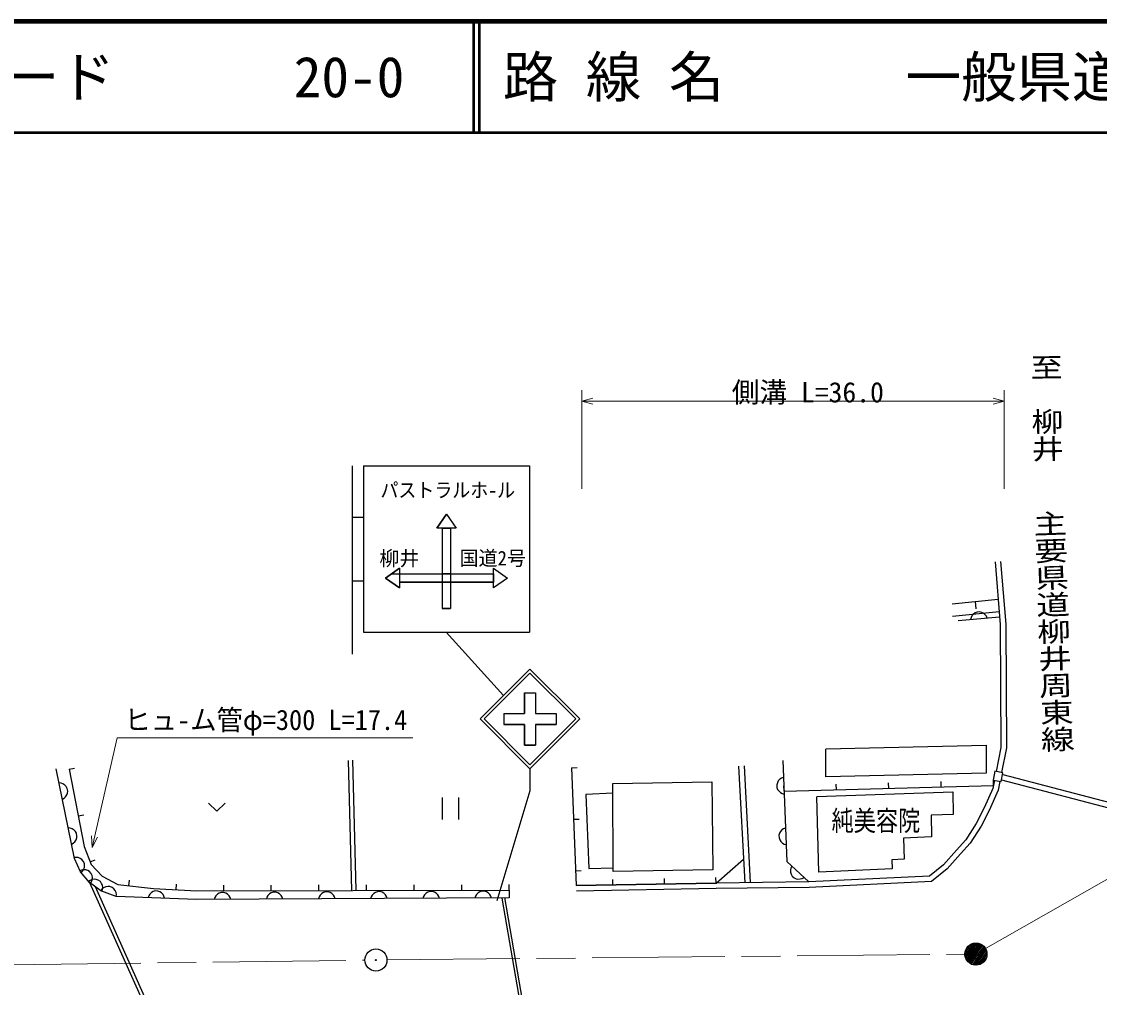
# Model space of a CAD drawing. Units: millimetres, scale not verified. Extents: x 40000 to 680000, y 20000 to 380000.
# Drawn here: x 136958 to 234219, y 292833 to 380000 of the extents above; entities that cross this region are included whole.
import ezdxf
from ezdxf.enums import TextEntityAlignment as Align

# ---------------------------------------------------------------- set-up
doc = ezdxf.new("R2010")
doc.units = ezdxf.units.MM
doc.header["$LTSCALE"] = 1000
doc.header["$PDMODE"] = 32
doc.header["$PDSIZE"] = 500
doc.linetypes.add('CHAIN', pattern=[18.5, 12, -1.5, 3.5, -1.5])
for name, color, linetype, lineweight in [('M-BGD', 7, 'Continuous', 25), ('M-BMK', 2, 'CHAIN', 13), ('M-BMK-SRVR', 3, 'Continuous', 25), ('M-STR-HTXT', 7, 'Continuous', 13), ('M-STR-STRC', 7, 'Continuous', 25), ('M-TTL', 2, 'Continuous', 140), ('M-TTL-LINE', 7, 'Continuous', 50)]:
    doc.layers.add(name, color=color, linetype=linetype, lineweight=lineweight)
for name, color, linetype in [('M-BMK-HTXT', 7, 'Continuous'), ('M-OTRS', 6, 'Continuous'), ('M-TTL-TXT', 7, 'Continuous')]:
    doc.layers.add(name, color=color, linetype=linetype)
doc.styles.add('@ＭＳ ゴシック', font='')
doc.styles.add('ＭＳ ゴシック', font='')
doc.styles.get('@ＭＳ ゴシック').set_extended_font_data('@MS Gothic')
doc.styles.get('ＭＳ ゴシック').set_extended_font_data('MS Gothic')

msp = doc.modelspace()

# ---------------------------------------------------------------- linework, layer by layer
at = {"layer": 'M-BGD'}
for p, q in [((224800, 331246), (225270, 325599)), ((225298, 331287), (225770, 325621)), ((220940, 327453), (225080, 327878)), ((223010, 327666), (223080, 326987)), ((225175, 326742), (220975, 326318)), ((225216, 326248), (221472, 325927)), ((222641, 326208), (222597, 326024)), ((222718, 326365), (222641, 326208)), ((222855, 326528), (222718, 326365)), ((222997, 326630), (222855, 326528)), ((223171, 326705), (222997, 326630)), ((223410, 326726), (223171, 326705)), ((223594, 326681), (223410, 326726)), ((223752, 326605), (223594, 326681)), ((223914, 326468), (223752, 326605)), ((224016, 326326), (223914, 326468)), ((224091, 326152), (224016, 326326)), ((225270, 325599), (225317, 314493)), ((225770, 325621), (225818, 314446)), ((209542, 311845), (209522, 314336)), ((209542, 314356), (223999, 314703)), ((223999, 314703), (223999, 312171)), ((225317, 314493), (224892, 312318)), ((225818, 314446), (225383, 312225)), ((166414, 313319), (166724, 301587)), ((166813, 313330), (167124, 301598)), ((205648, 313317), (206024, 304188)), ((141725, 304481), (140078, 312575)), ((141254, 312528), (141745, 312624)), ((141254, 312528), (142619, 305564)), ((186589, 312658), (187089, 312678)), ((186589, 312658), (187013, 302023)), ((201648, 312799), (202214, 302288)), ((202147, 312826), (202713, 302314)), ((224775, 312339), (224627, 311548)), ((225501, 312203), (224775, 312339)), ((140528, 311264), (140340, 311287)), ((140693, 311205), (140528, 311264)), ((190307, 311246), (199248, 311388)), ((190354, 303294), (190307, 311246)), ((199248, 311388), (199342, 303435)), ((205160, 311311), (205107, 311129)), ((205243, 311464), (205160, 311311)), ((205387, 311620), (205243, 311464)), ((205533, 311717), (205387, 311620)), ((205711, 311784), (205533, 311717)), ((223999, 312171), (209542, 311845)), ((215213, 310795), (215199, 311295)), ((219938, 310926), (219924, 311426)), ((224748, 311525), (224612, 310776)), ((224627, 311548), (225352, 311412)), ((224663, 311057), (224649, 311557)), ((225239, 311433), (225092, 310624)), ((225352, 311412), (225501, 312203)), ((225379, 311556), (238409, 308154)), ((225506, 312040), (238277, 308705)), ((140870, 311088), (140693, 311205)), ((140988, 310959), (140870, 311088)), ((141083, 310795), (140988, 310959)), ((141050, 310206), (141108, 310371)), ((141131, 310560), (141083, 310795)), ((141108, 310371), (141131, 310560)), ((190312, 310353), (187860, 310258)), ((205107, 311129), (205117, 310889)), ((205117, 310889), (205184, 310711)), ((205184, 310711), (205281, 310565)), ((205281, 310565), (205437, 310422)), ((205437, 310422), (205590, 310338)), ((205590, 310338), (205773, 310285)), ((205762, 310534), (205748, 311033)), ((205762, 310534), (224663, 311057)), ((208706, 310070), (220988, 310493)), ((210487, 310665), (210474, 311164)), ((220988, 310493), (221018, 308455)), ((224612, 310776), (223812, 309035)), ((225092, 310624), (224259, 308811)), ((140639, 309817), (140804, 309911)), ((140804, 309911), (140933, 310029)), ((140933, 310029), (141050, 310206)), ((153816, 309461), (154566, 308741)), ((154566, 308741), (155316, 309461)), ((174896, 309977), (174896, 307977)), ((176416, 307977), (176416, 309977)), ((187860, 310258), (188142, 303576)), ((208909, 303248), (208705, 310048)), ((142080, 308313), (142571, 308409)), ((221018, 308455), (219037, 308373)), ((219037, 308373), (219078, 306413)), ((223812, 309035), (223106, 307623)), ((224259, 308811), (223541, 307375)), ((186774, 308010), (187274, 308030)), ((223106, 307623), (222165, 306164)), ((223541, 307375), (222563, 305859)), ((141352, 307217), (141164, 307240)), ((141517, 307158), (141352, 307217)), ((141694, 307041), (141517, 307158)), ((141812, 306912), (141694, 307041)), ((141907, 306748), (141812, 306912)), ((141954, 306513), (141907, 306748)), ((141932, 306324), (141954, 306513)), ((205348, 306746), (205295, 306564)), ((205295, 306564), (205305, 306324)), ((205432, 306900), (205348, 306746)), ((205575, 307056), (205432, 306900)), ((205722, 307152), (205575, 307056)), ((205899, 307219), (205722, 307152)), ((219078, 306413), (216525, 306311)), ((141463, 305770), (141627, 305864)), ((141627, 305864), (141756, 305983)), ((141756, 305983), (141873, 306159)), ((141873, 306159), (141932, 306324)), ((142619, 305564), (143231, 303917)), ((205305, 306324), (205373, 306147)), ((205373, 306147), (205469, 306001)), ((205469, 306001), (205625, 305857)), ((205625, 305857), (205778, 305773)), ((205778, 305773), (205961, 305721)), ((216525, 306311), (216607, 304412)), ((222165, 306164), (221318, 305223)), ((222563, 305859), (221691, 304890)), ((141882, 304571), (141693, 304550)), ((142290, 303258), (141725, 304481)), ((142055, 304553), (141882, 304571)), ((142255, 304479), (142055, 304553)), ((142399, 304381), (142255, 304479)), ((221318, 305223), (220141, 303905)), ((221691, 304890), (220488, 303543)), ((142552, 303458), (142380, 303429)), ((142529, 304242), (142399, 304381)), ((142460, 303318), (142558, 303463)), ((142630, 304025), (142529, 304242)), ((142764, 303441), (142552, 303458)), ((142558, 303463), (142632, 303662)), ((142651, 303836), (142630, 304025)), ((142632, 303662), (142651, 303836)), ((143139, 304163), (143608, 304337)), ((143231, 303917), (144219, 302881)), ((188142, 303576), (190352, 303623)), ((199624, 302258), (202099, 304422)), ((206024, 304188), (208000, 302353)), ((206384, 303608), (206348, 303437)), ((206463, 303781), (206384, 303608)), ((215505, 303534), (208909, 303248)), ((216607, 304412), (215484, 304351)), ((215484, 304351), (215505, 303534)), ((220141, 303905), (218871, 302870)), ((220488, 303543), (219059, 302379)), ((142380, 303429), (142204, 303359)), ((143090, 302317), (142290, 303258)), ((142322, 303188), (142460, 303318)), ((142930, 303385), (142764, 303441)), ((143092, 303287), (142930, 303385)), ((143155, 302492), (143001, 302381)), ((143247, 303104), (143092, 303287)), ((143316, 302560), (143155, 302492)), ((143318, 302928), (143247, 303104)), ((143274, 302378), (143330, 302544)), ((143526, 302593), (143316, 302560)), ((143347, 302755), (143318, 302928)), ((143330, 302544), (143347, 302755)), ((143700, 302578), (143526, 302593)), ((143881, 302520), (143700, 302578)), ((144075, 302379), (143881, 302520)), ((144219, 302881), (145631, 302128)), ((146626, 302013), (146683, 302510)), ((186960, 303363), (187459, 303383)), ((190323, 302085), (190314, 302585)), ((199342, 303435), (190354, 303294)), ((194974, 302172), (194964, 302672)), ((199624, 302258), (199615, 302758)), ((206348, 303437), (206356, 303225)), ((206356, 303225), (206404, 303057)), ((206404, 303057), (206496, 302890)), ((206496, 302890), (206671, 302727)), ((206671, 302727), (206844, 302648)), ((206844, 302648), (207015, 302612)), ((207015, 302612), (207227, 302620)), ((207227, 302620), (207395, 302669)), ((207395, 302669), (207562, 302760)), ((218871, 302870), (208000, 302353)), ((144125, 301564), (143090, 302317)), ((143090, 302317), (149982, 286911)), ((143175, 302216), (143274, 302378)), ((143609, 301939), (150339, 286895)), ((144185, 302225), (144075, 302379)), ((144226, 301718), (144106, 301571)), ((145489, 301046), (144125, 301564)), ((144253, 302064), (144185, 302225)), ((144214, 301499), (144271, 301680)), ((144363, 301826), (144226, 301718)), ((144287, 301854), (144253, 302064)), ((144271, 301680), (144287, 301854)), ((144557, 301913), (144363, 301826)), ((144729, 301944), (144557, 301913)), ((144918, 301936), (144729, 301944)), ((145143, 301851), (144918, 301936)), ((145290, 301731), (145143, 301851)), ((145398, 301594), (145290, 301731)), ((145485, 301401), (145398, 301594)), ((145631, 302128), (148878, 301752)), ((149018, 301539), (148835, 301486)), ((148878, 301752), (152783, 301564)), ((149257, 301530), (149018, 301539)), ((149435, 301463), (149257, 301530)), ((150904, 301654), (150928, 302154)), ((152783, 301564), (180971, 301611)), ((155197, 301568), (155196, 302068)), ((159493, 301575), (159492, 302075)), ((163788, 301582), (163788, 302082)), ((168084, 301589), (168083, 302089)), ((172379, 301596), (172379, 302096)), ((176675, 301604), (176674, 302104)), ((178495, 301522), (178315, 301462)), ((178735, 301524), (178495, 301522)), ((178915, 301465), (178735, 301524)), ((180971, 301611), (180970, 302111)), ((180971, 301611), (180971, 300905)), ((187013, 302023), (199624, 302258)), ((199624, 302258), (187013, 302023)), ((199634, 301759), (187022, 301523)), ((208000, 302353), (199624, 302258)), ((208015, 301853), (199634, 301759)), ((219059, 302379), (208015, 301853)), ((145516, 301228), (145485, 301401)), ((152736, 300764), (145489, 301046)), ((145508, 301039), (145516, 301228)), ((148430, 301112), (148363, 300934)), ((148526, 301258), (148430, 301112)), ((148682, 301402), (148526, 301258)), ((148835, 301486), (148682, 301402)), ((149581, 301367), (149435, 301463)), ((149725, 301211), (149581, 301367)), ((149809, 301058), (149725, 301211)), ((149862, 300876), (149809, 301058)), ((180971, 300905), (152736, 300764)), ((154398, 300952), (154339, 300772)), ((154488, 301102), (154398, 300952)), ((154637, 301253), (154488, 301102)), ((154786, 301344), (154637, 301253)), ((154966, 301405), (154786, 301344)), ((155206, 301406), (154966, 301405)), ((155386, 301347), (155206, 301406)), ((155537, 301258), (155386, 301347)), ((155687, 301108), (155537, 301258)), ((155778, 300959), (155687, 301108)), ((155839, 300779), (155778, 300959)), ((159104, 300976), (159045, 300795)), ((159193, 301126), (159104, 300976)), ((159342, 301277), (159193, 301126)), ((159492, 301367), (159342, 301277)), ((159672, 301428), (159492, 301367)), ((159912, 301430), (159672, 301428)), ((160092, 301370), (159912, 301430)), ((160242, 301281), (160092, 301370)), ((160393, 301132), (160242, 301281)), ((160484, 300982), (160393, 301132)), ((160545, 300803), (160484, 300982)), ((163810, 300999), (163751, 300819)), ((163899, 301149), (163810, 300999)), ((164048, 301300), (163899, 301149)), ((164198, 301391), (164048, 301300)), ((164377, 301452), (164198, 301391)), ((164617, 301453), (164377, 301452)), ((164798, 301394), (164617, 301453)), ((164948, 301305), (164798, 301394)), ((165099, 301155), (164948, 301305)), ((165190, 301006), (165099, 301155)), ((165251, 300826), (165190, 301006)), ((168515, 301023), (168456, 300842)), ((168605, 301173), (168515, 301023)), ((168754, 301324), (168605, 301173)), ((168903, 301415), (168754, 301324)), ((169083, 301475), (168903, 301415)), ((169323, 301477), (169083, 301475)), ((169503, 301418), (169323, 301477)), ((169654, 301328), (169503, 301418)), ((169805, 301179), (169654, 301328)), ((169895, 301029), (169805, 301179)), ((169956, 300850), (169895, 301029)), ((173221, 301046), (173162, 300866)), ((173310, 301197), (173221, 301046)), ((173460, 301347), (173310, 301197)), ((173609, 301438), (173460, 301347)), ((173789, 301499), (173609, 301438)), ((174029, 301500), (173789, 301499)), ((174209, 301441), (174029, 301500)), ((174360, 301352), (174209, 301441)), ((174510, 301203), (174360, 301352)), ((174601, 301053), (174510, 301203)), ((174662, 300873), (174601, 301053)), ((177927, 301070), (177868, 300889)), ((178016, 301220), (177927, 301070)), ((178165, 301371), (178016, 301220)), ((178315, 301462), (178165, 301371)), ((179065, 301375), (178915, 301465)), ((179216, 301226), (179065, 301375)), ((179307, 301077), (179216, 301226)), ((179368, 300897), (179307, 301077)), ((180290, 300901), (183078, 284801)), ((180536, 300944), (183325, 284844))]:
    msp.add_line(p, q, dxfattribs=at)
at = {"layer": 'M-BMK'}
for p, q in [((169932, 295313), (222070, 295829)), ((135728, 294865), (167932, 295290))]:
    msp.add_line(p, q, dxfattribs=at)
at = {"layer": 'M-BMK-SRVR'}
for p, q in [((222076, 295688), (222858, 296808)), ((222076, 295916), (222650, 296738)), ((222124, 295530), (223034, 296833)), ((222187, 295393), (223191, 296830)), ((222255, 295264), (223327, 296799)), ((222342, 295162), (223458, 296759)), ((222436, 295070), (223573, 296697)), ((222539, 294989), (223680, 296624)), ((222659, 294934), (223778, 296536)), ((222781, 294881), (223863, 296431)), ((222918, 294851), (223942, 296317)), ((223071, 294843), (224008, 296184)), ((223241, 294859), (224046, 296011)), ((223434, 294908), (224064, 295811)), ((223699, 295061), (224010, 295506))]:
    msp.add_line(p, q, dxfattribs=at)
for centre, radius in [((223070, 295839), 1000), ((168932, 295303), 1000), ((223070, 295839), 40), ((168932, 295303), 40)]:
    msp.add_circle(centre, radius, dxfattribs=at)
at = {"layer": 'M-OTRS'}
msp.add_point((223055, 295619), dxfattribs=at)
at = {"layer": 'M-STR-HTXT'}
for p, q in [((187518, 337837), (187518, 346738)), ((225627, 346738), (225627, 337837)), ((187518, 345738), (188518, 346018)), ((188518, 345458), (187518, 345738)), ((187518, 345738), (225627, 345738)), ((224627, 346018), (225627, 345738)), ((225627, 345738), (224627, 345458)), ((223938, 296336), (267719, 321369)), ((143330, 305469), (145571, 315367)), ((145571, 315367), (172255, 315367)), ((143330, 305469), (143278, 306506)), ((143824, 306382), (143330, 305469))]:
    msp.add_line(p, q, dxfattribs=at)
at = {"layer": 'M-STR-STRC'}
for p, q in [((166798, 339896), (166798, 322896)), ((167798, 339896), (167798, 324896)), ((167798, 339896), (182798, 339896)), ((182798, 339896), (182798, 324896)), ((166798, 335271), (167798, 335271)), ((175298, 335531), (174423, 334281)), ((174423, 334281), (175298, 335531)), ((175298, 335531), (176173, 334281)), ((175298, 335531), (176173, 334281)), ((174923, 334281), (174423, 334281)), ((176173, 334281), (174423, 334281)), ((175673, 334281), (174923, 334281)), ((174923, 334281), (175673, 334281)), ((174923, 334281), (174923, 330156)), ((174923, 334281), (174923, 327031)), ((176173, 334281), (175673, 334281)), ((175673, 334281), (175673, 330156)), ((175673, 334281), (175673, 327031)), ((171048, 330656), (169798, 329781)), ((169798, 329781), (171048, 330656)), ((169798, 329781), (170334, 330156)), ((169798, 329781), (171048, 328906)), ((171048, 328906), (169798, 329781)), ((171048, 328906), (169798, 329781)), ((170334, 330156), (171048, 330156)), ((171048, 330656), (171048, 330156)), ((171048, 330656), (171048, 328906)), ((171048, 330156), (174923, 330156)), ((171048, 330156), (171048, 329406)), ((171048, 330156), (171048, 329406)), ((171048, 330156), (171048, 329406)), ((171048, 330156), (179548, 330156)), ((175673, 330156), (174923, 330156)), ((174923, 330156), (175673, 330156)), ((174923, 330156), (174923, 329406)), ((174923, 330156), (174923, 329406)), ((175673, 330156), (179548, 330156)), ((175673, 330156), (175673, 329406)), ((175673, 330156), (175673, 329406)), ((179548, 330156), (179548, 330656)), ((179548, 330656), (180798, 329781)), ((179548, 328906), (179548, 330656)), ((179548, 330656), (180798, 329781)), ((179548, 330156), (179548, 329406)), ((179548, 330156), (179548, 329406)), ((180798, 329781), (179548, 328906)), ((180798, 329781), (179548, 328906)), ((166798, 329521), (167798, 329521)), ((174923, 329406), (171048, 329406)), ((171048, 329406), (171048, 328906)), ((171048, 329406), (171048, 328906)), ((171048, 329406), (179548, 329406)), ((175673, 329406), (174923, 329406)), ((174923, 329406), (175673, 329406)), ((174923, 329406), (174923, 327031)), ((179548, 329406), (175673, 329406)), ((175673, 329406), (175673, 327031)), ((179548, 328906), (179548, 329406)), ((175673, 327031), (174923, 327031)), ((174923, 327031), (175673, 327031)), ((167798, 324896), (182798, 324896)), ((175275, 324896), (180439, 319166)), ((178335, 317062), (182835, 321562)), ((178689, 317062), (182835, 321209)), ((187336, 317062), (182835, 321562)), ((186982, 317062), (182835, 321209)), ((182336, 317562), (182337, 319422)), ((182337, 319422), (182336, 317562)), ((182337, 319422), (183337, 319422)), ((182337, 319422), (183337, 319422)), ((183337, 319422), (183336, 317562)), ((183337, 319422), (183336, 317562)), ((180476, 317562), (182336, 317562)), ((180476, 317562), (180476, 316562)), ((180476, 317562), (180476, 316562)), ((180476, 317562), (182336, 317562)), ((183336, 317562), (185196, 317562)), ((183336, 317562), (185196, 317562)), ((185196, 317562), (185196, 316562)), ((185196, 317562), (185196, 316562)), ((178335, 317062), (182835, 312562)), ((178689, 317062), (182835, 312915)), ((182336, 316562), (180476, 316562)), ((180476, 316562), (182336, 316562)), ((182336, 314702), (182336, 316562)), ((182336, 316562), (182336, 314702)), ((182835, 312915), (186982, 317062)), ((182836, 312562), (187336, 317062)), ((185196, 316562), (183336, 316562)), ((183336, 316562), (183336, 314702)), ((183336, 316562), (185196, 316562)), ((183336, 316562), (183336, 314702)), ((183336, 314702), (182336, 314702)), ((182336, 314702), (183336, 314702)), ((182836, 312562), (182836, 310562)), ((182836, 310562), (179858, 300637))]:
    msp.add_line(p, q, dxfattribs=at)
at = {"layer": 'M-TTL'}
msp.add_line((680000, 380000), (40000, 380000), dxfattribs=at)
at = {"layer": 'M-TTL-LINE'}
for p, q in [((177750, 380000), (177750, 370000)), ((178250, 380000), (178250, 370000)), ((40000, 370000), (680000, 370000))]:
    msp.add_line(p, q, dxfattribs=at)

# ---------------------------------------------------------------- texts
at = {"layer": 'M-BGD', "style": 'ＭＳ ゴシック', "width": 0.8}
msp.add_text('純美容院', height=1833, dxfattribs=at).set_placement((210048, 306416), align=Align.BOTTOM_LEFT)
at = {"layer": 'M-BMK-HTXT', "style": '@ＭＳ ゴシック'}
for s, height, rotation, width, p in [('至\u3000柳井', 2118, 270.9, 0.85, (229388, 350049)), ('主要県道柳井周東線', 2230, 272, 0.8, (229695, 335913))]:
    msp.add_text(s, height=height, rotation=rotation, dxfattribs=dict(at, width=width)).set_placement(p, align=Align.MIDDLE_LEFT)
at = {"layer": 'M-STR-HTXT', "style": 'ＭＳ ゴシック'}
msp.add_text('側溝 L=36.0', height=1833, dxfattribs=at).set_placement((201039, 345083), align=Align.BOTTOM_LEFT)
at = {"layer": 'M-STR-HTXT', "style": 'ＭＳ ゴシック', "width": 0.95}
msp.add_text('ヒュ-ム管φ=300 L=17.4', height=1833, dxfattribs=at).set_placement((146238, 315515), align=Align.BOTTOM_LEFT)
at = {"layer": 'M-STR-STRC', "style": 'ＭＳ ゴシック'}
for s, width, p in [('パストラルホ-ル', 0.9, (169343, 336659)), ('国道2号', 0.95, (176484, 330516))]:
    msp.add_text(s, height=1320, dxfattribs=dict(at, width=width)).set_placement(p, align=Align.BOTTOM_LEFT)
msp.add_text('柳井', height=1320, dxfattribs=at).set_placement((169248, 330503), align=Align.BOTTOM_LEFT)
at = {"layer": 'M-TTL-TXT', "style": 'ＭＳ ゴシック'}
for s, p in [('路 線 名', (180380, 375000)), ('図面コード', (120380, 375000)), ('20-0', (161521, 375000)), ('一般県道通津周東線', (216734, 375000))]:
    msp.add_text(s, height=3666, dxfattribs=at).set_placement(p, align=Align.MIDDLE_LEFT)

doc.saveas('drawing.dxf')
